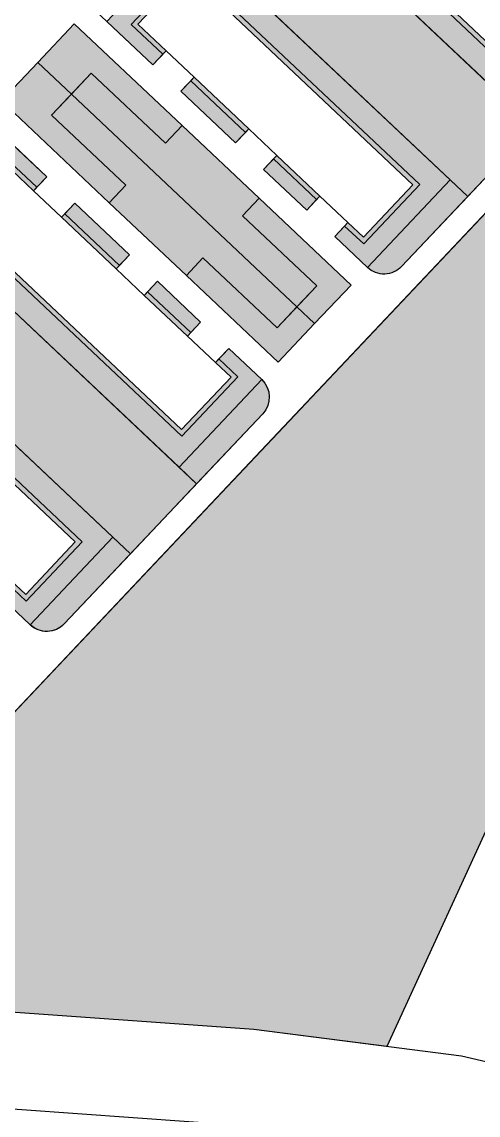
# Model space of a CAD drawing. Header units: millimetres. Extents: x 2240546 to 2245671, y 376439 to 383894.
# Drawn here: x 2243320 to 2243414.7, y 380646.7 to 380873.7 of the extents above; entities that cross this region are included whole.
import ezdxf

# ---------------------------------------------------------------- set-up
doc = ezdxf.new("R2010")
doc.units = ezdxf.units.MM
for name, color, linetype, true_color in [('благоустройство_внутридворовые_дороги', 7, 'Continuous', 0x000000), ('благоустройство_озеленение', 7, 'Continuous', 0x000000), ('благоустройство_отмостка', 7, 'Continuous', 0x000000), ('благоустройство_парковка', 7, 'Continuous', 0x000000), ('благоустройство_спорт', 7, 'Continuous', 0x000000)]:
    doc.layers.add(name, color=color, linetype=linetype, true_color=true_color)
for name, color, linetype, transparency in [('благоустройство_штриховка_озеленение', 105, 'Continuous', 0.5), ('благоустройство_штриховка_отмостка', 160, 'Continuous', 0.5), ('благоустройство_штриховка_парковка', 252, 'Continuous', 0.5), ('благоустройство_штриховка_спорт', 165, 'Continuous', 0.5)]:
    doc.layers.add(name, color=color, linetype=linetype, transparency=transparency)

msp = doc.modelspace()

# ---------------------------------------------------------------- hatches: boundary and pattern name
at = {"layer": 'благоустройство_штриховка_озеленение'}
h = msp.add_hatch(color=256, dxfattribs=at)
h.dxf.hatch_style = 1
h.paths.add_polyline_path([(2243393.083364985, 380913.5018079038), (2243395.143167079, 380915.6829123169), (2243385.633384978, 380924.6574235214), (2243368.48049403, 380906.47010949), (2243422.609046238, 380855.3882557696), (2243439.76761031, 380873.5702159967), (2243432.911509047, 380880.040412362), (2243430.854617311, 380877.8565614035), (2243434.799242104, 380874.133965131), (2243423.165732275, 380861.7988842883), (2243374.896934823, 380907.3508074426), (2243386.530444652, 380919.6858882869)])
h.paths.add_polyline_path([(2243398.901592626, 380908.0110670444), (2243400.96139472, 380910.1921714576), (2243412.322008304, 380899.4710053155), (2243410.262206209, 380897.2899009027)], flags=17)
h.paths.add_polyline_path([(2243416.08043385, 380891.7991600437), (2243418.140235944, 380893.9802644566), (2243427.093278985, 380885.5311555065), (2243425.036387248, 380883.3473045482)], flags=17)
h = msp.add_hatch(color=256, dxfattribs=at)
h.dxf.hatch_style = 1
edge = h.paths.add_edge_path()
edge.add_line((2243292.298866765, 380672.1389615147), (2243301.719471639, 380682.1214438571))
edge.add_line((2243301.719471639, 380682.1214438571), (2243280.766739256, 380690.5159991201))
edge.add_line((2243280.766739256, 380690.5159991201), (2243464.277631712, 380884.9721161057))
edge.add_line((2243464.277631712, 380884.9721161057), (2243496.457059055, 380919.0708358283))
edge.add_arc((2243500.093451101, 380915.6391230075), 4.999999999818117, 46.65871610468298, 136.658716103255, ccw=False)
edge.add_line((2243503.525163922, 380919.2755150538), (2243576.296644941, 380850.6000748867))
edge.add_arc((2243572.864932121, 380846.9636828403), 4.999999999865215, -24.81717559097177, 46.658716105598614, ccw=False)
edge.add_line((2243577.403190612, 380844.8650618973), (2243570.06014551, 380828.9857593945))
edge.add_line((2243570.06014551, 380828.9857593945), (2243566.225057793, 380832.604984032))
edge.add_line((2243566.225057793, 380832.604984032), (2243502.211958643, 380893.0150196544))
edge.add_line((2243502.211958643, 380893.0150196544), (2243491.305757834, 380868.9689498125))
edge.add_line((2243491.305757834, 380868.9689498125), (2243484.306865246, 380853.5377411869))
edge.add_line((2243484.306865246, 380853.5377411869), (2243477.119778872, 380838.0457052941))
edge.add_line((2243477.119778872, 380838.0457052941), (2243466.117130862, 380814.3290823056))
edge.add_line((2243466.117130862, 380814.3290823056), (2243533.762165869, 380750.4915392299))
edge.add_line((2243533.762165869, 380750.4915392299), (2243524.909000108, 380731.3466074778))
edge.add_line((2243524.909000108, 380731.3466074778), (2243457.313514329, 380795.1373902692))
edge.add_line((2243457.313514329, 380795.1373902692), (2243395.74694789, 380660.923618174))
edge.add_line((2243395.74694789, 380660.923618174), (2243368.141737666, 380664.4596065687))
edge.add_line((2243368.141737666, 380664.4596065687), (2243310.86894331, 380668.5329593073))
edge.add_line((2243310.86894331, 380668.5329593073), (2243292.298866765, 380672.1389615147))
h = msp.add_hatch(color=256, dxfattribs=at)
h.dxf.hatch_style = 1
h.paths.add_polyline_path([(2243343.999634178, 380902.0732460122), (2243357.696135981, 380916.6474554173), (2243426.245438273, 380851.9565429589), (2243412.518586993, 380837.4109747696)])
h = msp.add_hatch(color=256, dxfattribs=at)
h.dxf.hatch_style = 1
h.paths.add_polyline_path([(2243337.622207619, 380873.7508817434), (2243354.758181258, 380891.9202582496), (2243408.882194954, 380840.8426875839), (2243391.721136385, 380822.6606697886), (2243384.909290995, 380829.0936737809), (2243386.971228201, 380831.2727615685), (2243390.914531479, 380827.5487654585), (2243402.576047014, 380839.8893150071), (2243354.307241177, 380885.441246076), (2243342.661904885, 380873.1178178657), (2243349.212629878, 380866.9314120342), (2243347.153602057, 380864.7495766688)])
h.paths.add_polyline_path([(2243352.969880493, 380859.2567710827), (2243355.028908316, 380861.4386064478), (2243366.385715902, 380850.7134087411), (2243364.32668808, 380848.531573376)], flags=17)
h.paths.add_polyline_path([(2243370.142966517, 380843.0387677897), (2243372.201994339, 380845.220603155), (2243381.154947343, 380836.7655694408), (2243379.093010138, 380834.5864816532)], flags=17)
h = msp.add_hatch(color=256, dxfattribs=at)
h.dxf.hatch_style = 1
h.paths.add_polyline_path([(2243330.95445317, 380836.0097737074), (2243342.315066752, 380825.2886075632), (2243340.255264663, 380823.107503156), (2243328.89465108, 380833.8286692979)], flags=17)
h.paths.add_polyline_path([(2243348.133294392, 380819.7978667032), (2243357.086337431, 380811.3487577515), (2243355.029445703, 380809.1649068017), (2243346.073492304, 380817.616762297)], flags=17)
h.paths.add_polyline_path([(2243298.49669889, 380832.2658681642), (2243315.649589836, 380850.4531821937), (2243325.13622553, 380841.5005145676), (2243323.076423439, 380839.3194101571), (2243316.523503107, 380845.5034905402), (2243304.889993277, 380833.168409696), (2243353.158790729, 380787.6164865416), (2243364.792300559, 380799.9515673843), (2243360.847675765, 380803.6741636567), (2243362.904567493, 380805.8580146058), (2243369.760668767, 380799.3878182269), (2243352.602104692, 380781.2058580229)])
h = msp.add_hatch(color=256, dxfattribs=at)
h.dxf.hatch_style = 1
h.paths.add_polyline_path([(2243274.147474982, 380827.7447780484), (2243287.843976785, 380842.3189874534), (2243356.238496739, 380777.7741452011), (2243342.511645458, 380763.2285770132)])
h = msp.add_hatch(color=256, dxfattribs=at)
h.dxf.hatch_style = 1
h.paths.add_polyline_path([(2243267.622712734, 380799.529993883), (2243284.774386118, 380817.7160169238), (2243338.875253409, 380766.6602898381), (2243321.699788114, 380748.46042037), (2243314.837181678, 380754.9413618959), (2243316.899118883, 380757.1204496833), (2243320.842422161, 380753.3964535733), (2243332.503937696, 380765.7370031219), (2243284.235131859, 380811.2889341908), (2243272.589795566, 380798.9655059805), (2243279.14052056, 380792.7791001491), (2243277.081492738, 380790.5972647839)])
h.paths.add_polyline_path([(2243282.897771175, 380785.1044591975), (2243284.956798997, 380787.2862945627), (2243296.313606584, 380776.5610968562), (2243294.254578761, 380774.379261491)], flags=17)
h.paths.add_polyline_path([(2243300.070857198, 380768.8864559049), (2243302.129885021, 380771.0682912699), (2243311.082838025, 380762.6132575557), (2243309.02090082, 380760.4341697683)], flags=17)
at = {"layer": 'благоустройство_штриховка_отмостка'}
h = msp.add_hatch(color=256, dxfattribs=at)
h.dxf.hatch_style = 1
h.paths.add_polyline_path([(2243393.083364985, 380913.5018079038), (2243386.530444652, 380919.6858882869), (2243374.896934823, 380907.3508074426), (2243423.165732275, 380861.7988842883), (2243434.799242104, 380874.133965131), (2243430.854617311, 380877.8565614035), (2243430.168986732, 380877.128611084), (2243433.385848021, 380874.0928151666), (2243423.124569469, 380863.2127194479), (2243376.310328906, 380907.3919574071), (2243386.571607458, 380918.2720531272), (2243392.396764287, 380912.7747730992)])
h.paths.add_polyline_path([(2243398.901592626, 380908.0110670445), (2243410.262206209, 380897.2899009026), (2243409.575605511, 380896.5628660981), (2243398.214991928, 380907.2840322398)], flags=17)
h.paths.add_polyline_path([(2243415.384175406, 380891.0618987466), (2243416.08043385, 380891.7991600437), (2243425.036387248, 380883.3473045482), (2243424.350756669, 380882.6193542287)], flags=17)
h = msp.add_hatch(color=256, dxfattribs=at)
h.dxf.hatch_style = 1
h.paths.add_polyline_path([(2243349.212629878, 380866.9314120342), (2243342.661904885, 380873.1178178657), (2243354.307241177, 380885.441246076), (2243402.576047014, 380839.8893150071), (2243390.914531479, 380827.5487654585), (2243386.971228201, 380831.2727615685), (2243387.658540603, 380831.9991241645), (2243390.874324189, 380828.9621866725), (2243401.146249129, 380839.8322316765), (2243354.347692125, 380884.0280827073), (2243344.075767183, 380873.1580377028), (2243349.898972486, 380867.6586904892)])
h.paths.add_polyline_path([(2243372.888336946, 380845.9478816101), (2243381.842259745, 380837.4919320365), (2243381.154947343, 380836.7655694408), (2243372.201994339, 380845.220603155)], flags=17)
h.paths.add_polyline_path([(2243355.028908316, 380861.4386064478), (2243355.715250923, 380862.1658849029), (2243367.07205851, 380851.4406871963), (2243366.385715902, 380850.7134087412)], flags=17)
h = msp.add_hatch(color=256, dxfattribs=at)
h.dxf.hatch_style = 1
h.paths.add_polyline_path([(2243328.204148919, 380833.0975032722), (2243328.89465108, 380833.8286692979), (2243340.255264663, 380823.107503156), (2243339.568663974, 380822.3804683429)], flags=17)
h.paths.add_polyline_path([(2243345.37723386, 380816.8795009999), (2243346.073492304, 380817.616762297), (2243355.029445703, 380809.1649068016), (2243354.335476542, 380808.4281032183)], flags=17)
h.paths.add_polyline_path([(2243323.076423439, 380839.3194101571), (2243316.523503107, 380845.5034905402), (2243304.889993277, 380833.168409696), (2243353.158790729, 380787.6164865416), (2243364.792300559, 380799.9515673843), (2243360.847675765, 380803.6741636568), (2243360.162045186, 380802.9462133374), (2243363.383520087, 380799.9153092602), (2243353.117627923, 380789.0303217012), (2243306.303387361, 380833.2095596604), (2243316.564665913, 380844.0896553806), (2243322.387870847, 380838.5903085105)])
h = msp.add_hatch(color=256, dxfattribs=at)
h.dxf.hatch_style = 1
h.paths.add_polyline_path([(2243279.14052056, 380792.7791001491), (2243272.589795566, 380798.9655059805), (2243284.235131859, 380811.2889341908), (2243332.503937696, 380765.7370031219), (2243320.842422161, 380753.3964535733), (2243316.899118883, 380757.1204496833), (2243317.586431284, 380757.8468122793), (2243320.802214871, 380754.8098747873), (2243331.074139811, 380765.6799197915), (2243284.275582806, 380809.8757708222), (2243274.003657862, 380799.0057258203), (2243279.828814327, 380793.5084461372)])
h.paths.add_polyline_path([(2243284.956798997, 380787.2862945627), (2243285.643141604, 380788.0135730178), (2243297.007654469, 380777.2965401582), (2243296.313606584, 380776.5610968562)], flags=17)
h.paths.add_polyline_path([(2243302.129885021, 380771.0682912699), (2243302.816227628, 380771.7955697249), (2243311.758271728, 380763.3270665556), (2243311.082838025, 380762.6132575557)], flags=17)
at = {"layer": 'благоустройство_штриховка_парковка'}
h = msp.add_hatch(color=256, dxfattribs=at)
h.dxf.hatch_style = 1
edge = h.paths.add_edge_path()
edge.add_line((2243404.293604637, 380951.0832894097), (2243400.377983847, 380954.7811425954))
edge.add_arc((2243403.826066714, 380958.4228050767), 5.015075381880311, 133.4359748721973, 226.5640251278027, ccw=False)
edge.add_line((2243400.377983847, 380962.064467558), (2243413.851793372, 380976.4017139768))
edge.add_line((2243413.851793372, 380976.4017139768), (2243421.434142166, 380969.2461479001))
edge.add_line((2243421.434142166, 380969.2461479001), (2243404.293604637, 380951.0832894097))
edge = h.paths.add_edge_path()
edge.add_line((2243461.729354415, 380896.8418344738), (2243478.8891365, 380915.0250853306))
edge.add_line((2243478.8891365, 380915.0250853306), (2243482.525528525, 380911.5933725298))
edge.add_line((2243482.525528525, 380911.5933725298), (2243468.797459266, 380897.0465137169))
edge.add_arc((2243465.161067219, 380900.4782265367), 5.000000000154956, 226.6587163787456, 316.65871612248884, ccw=False)
edge = h.paths.add_edge_path()
edge.add_line((2243422.609046238, 380855.3882557695), (2243439.767610324, 380873.5702159829))
edge.add_arc((2243436.335897489, 380869.9338239502), 4.999999999505014, -43.34128388580609, 46.65871588159149, ccw=False)
edge.add_line((2243439.972289536, 380866.5021111303), (2243426.245438273, 380851.9565429588))
edge.add_line((2243426.245438273, 380851.9565429588), (2243422.609046238, 380855.3882557695))
edge = h.paths.add_edge_path()
edge.add_line((2243357.696135981, 380916.6474554171), (2243371.385493306, 380931.2140625087))
edge.add_arc((2243375.029037727, 380927.7899445122), 4.999999999486873, 46.658716098273715, 136.7782641826004, ccw=False)
edge.add_line((2243378.460750547, 380931.4263365577), (2243382.31261599, 380927.791278551))
edge.add_line((2243382.31261599, 380927.791278551), (2243365.154051905, 380909.6093183391))
edge.add_line((2243365.154051905, 380909.6093183391), (2243357.696135981, 380916.6474554171))
edge = h.paths.add_edge_path()
edge.add_line((2243343.999634178, 380902.073246012), (2243351.427200621, 380895.0637501533))
edge.add_line((2243351.427200621, 380895.0637501533), (2243334.286677062, 380876.9009064672))
edge.add_line((2243334.286677062, 380876.9009064672), (2243330.525786866, 380880.4526344157))
edge.add_arc((2243333.958790141, 380884.0878082097), 5.000000000323319, 136.7782641794499, 226.6383800163195, ccw=False)
edge.add_line((2243330.315245721, 380887.5119262069), (2243343.999634178, 380902.073246012))
edge = h.paths.add_edge_path()
edge.add_line((2243391.721136385, 380822.6606697884), (2243408.882194954, 380840.8426875838))
edge.add_line((2243408.882194954, 380840.8426875838), (2243412.518586993, 380837.4109747697))
edge.add_line((2243412.518586993, 380837.4109747697), (2243398.790568781, 380822.8641700484))
edge.add_arc((2243395.15413966, 380826.2958435824), 4.999999999812039, 226.638380020199, 316.6593351103561, ccw=False)
edge = h.paths.add_edge_path()
edge.add_arc((2243366.328955947, 380795.7514261803), 4.999999999253488, -43.341283889953615, 46.65871609164623, ccw=False)
edge.add_line((2243369.965347993, 380792.3197133603), (2243356.238496739, 380777.7741452013))
edge.add_line((2243356.238496739, 380777.7741452013), (2243352.602104692, 380781.2058580228))
edge.add_line((2243352.602104692, 380781.2058580228), (2243369.760668768, 380799.3878182254))
edge = h.paths.add_edge_path()
edge.add_line((2243287.843976785, 380842.3189874535), (2243301.533364656, 380856.8856270468))
edge.add_arc((2243305.176878531, 380853.4614765483), 4.999999999446987, 46.658716100562685, 136.7777530750383, ccw=False)
edge.add_line((2243308.608591352, 380857.097868594), (2243312.305674444, 380853.608880804))
edge.add_line((2243312.305674444, 380853.608880804), (2243295.147110359, 380835.4269205924))
edge.add_line((2243295.147110359, 380835.4269205924), (2243287.843976785, 380842.3189874535))
edge = h.paths.add_edge_path()
edge.add_line((2243264.264038333, 380802.7018753035), (2243260.645969201, 380806.1187251942))
edge.add_arc((2243264.078972475, 380809.753898988), 4.999999999194873, 136.6874933136208, 226.6383800261262, ccw=False)
edge.add_line((2243260.440857286, 380813.1837849719), (2243274.147474982, 380827.7447780485))
edge.add_line((2243274.147474982, 380827.7447780485), (2243281.420259075, 380820.8813524066))
edge.add_line((2243281.420259075, 380820.8813524066), (2243264.264038333, 380802.7018753035))
edge = h.paths.add_edge_path()
edge.add_line((2243321.699787898, 380748.4604201406), (2243338.875253409, 380766.6602898381))
edge.add_line((2243338.875253409, 380766.6602898381), (2243342.511645458, 380763.2285770132))
edge.add_line((2243342.511645458, 380763.2285770132), (2243328.767892987, 380748.6650995899))
edge.add_arc((2243325.131500702, 380752.0968129488), 5.000000542854925, 226.6587222326264, 316.65871349777035, ccw=False)
edge = h.paths.add_edge_path()
edge.add_line((2243299.753727259, 380725.205420517), (2243277.83259455, 380701.9768356095))
edge.add_arc((2243281.264307369, 380705.6132276573), 4.999999999602799, 226.6587161321089, 316.6587161197966)
edge.add_line((2243284.900699416, 380702.1815148376), (2243299.958406481, 380718.1373156532))
edge.add_arc((2243296.322014434, 380721.5690284738), 5.00000000003693, 316.6587161083726, 406.6587160489153)
edge = h.paths.add_edge_path()
edge.add_line((2243225.140168813, 380761.2445228457), (2243222.087945858, 380758.010254753))
edge.add_line((2243222.087945858, 380758.010254753), (2243218.780924858, 380761.3346164114))
edge.add_arc((2243222.060687181, 380765.1448043329), 5.027362418767105, 136.8183629366926, 229.2785401982151, ccw=False)
edge.add_line((2243218.394794919, 380768.5850960084), (2243231.626257839, 380782.6198442365))
edge.add_arc((2243235.264373029, 380779.1899582519), 5.000000000265772, 46.658716110634316, 136.687493315603, ccw=False)
edge.add_line((2243238.69608585, 380782.8263502989), (2243242.298732917, 380779.4264830772))
edge.add_line((2243242.298732917, 380779.4264830772), (2243225.140168813, 380761.2445228457))
h = msp.add_hatch(color=256, dxfattribs=at)
h.dxf.hatch_style = 1
h.paths.add_polyline_path([(2243323.28715549, 380865.2453353729), (2243330.854964025, 380873.2645141918), (2243353.228701882, 380852.1350937869), (2243349.798123092, 380848.4976303451), (2243334.396224644, 380863.0429508206), (2243330.263832298, 380858.661350219)])
h.paths.add_polyline_path([(2243369.223470133, 380837.0298760169), (2243388.290713589, 380819.0230590287), (2243380.742149823, 380811.0242728036), (2243377.078072866, 380814.4821122523), (2243381.194789787, 380818.8470921053), (2243365.792891344, 380833.3924125751)])
h = msp.add_hatch(color=256, dxfattribs=at)
h.dxf.hatch_style = 1
h.paths.add_polyline_path([(2243323.28715549, 380865.2453353729), (2243330.263832298, 380858.6613502189), (2243326.147138448, 380854.2963948277), (2243341.554195843, 380839.7565444153), (2243338.12361765, 380836.1190816056), (2243315.737387266, 380857.2452728517)])
h.paths.add_polyline_path([(2243354.123743433, 380821.019544459), (2243357.554321626, 380824.6570072686), (2243372.961379016, 380810.1171568617), (2243377.078072866, 380814.4821122524), (2243380.742149823, 380811.0242728034), (2243373.192381599, 380803.0242102827)])
at = {"layer": 'благоустройство_штриховка_спорт'}
h = msp.add_hatch(color=256, dxfattribs=at)
h.dxf.hatch_style = 1
h.paths.add_polyline_path([(2243330.263832298, 380858.6613502188), (2243334.396224644, 380863.0429508205), (2243349.798123092, 380848.4976303451), (2243353.228701882, 380852.1350937869), (2243369.223470133, 380837.029876017), (2243365.792891344, 380833.3924125752), (2243381.194789787, 380818.8470921055), (2243377.078072866, 380814.4821122524)])
h = msp.add_hatch(color=256, dxfattribs=at)
h.dxf.hatch_style = 1
h.paths.add_polyline_path([(2243338.12361765, 380836.1190816055), (2243341.554195843, 380839.7565444153), (2243326.147138448, 380854.2963948276), (2243330.263832298, 380858.6613502188), (2243377.078072866, 380814.4821122523), (2243372.961379016, 380810.1171568618), (2243357.554321626, 380824.6570072686), (2243354.123743433, 380821.0195444591)])

# ---------------------------------------------------------------- linework, layer by layer
at = {"layer": 'благоустройство_внутридворовые_дороги'}
for points in [[(2242810.307511633, 381037.9312117086), (2242860.829164477, 380982.8647824143), (2242951.299820975, 380896.4526296777), (2243009.960733708, 380840.9357298462), (2243079.86967088, 380771.4856681855), (2243117.235255881, 380734.3653472756), (2243145.076745406, 380711.6520482289), (2243170.031261335, 380696.2370093272), (2243226.954311509, 380672.8025368308), (2243288.719792251, 380652.2518108652), (2243308.353009532, 380648.6613779099), (2243366.160202312, 380644.5500177141), (2243407.668170373, 380639.2332064254), (2243427.171481918, 380634.6630389206), (2243485.126514259, 380617.9850760701), (2243553.218995299, 380593.5047756049), (2243672.127062101, 380545.6012396652), (2243800.294384546, 380495.1283793362), (2243850.175151, 380476.1955028139, -0.2795923681100661), (2243882.087317172, 380435.3114695699), (2243919.202994312, 380120.9123357107)], [(2243280.766739256, 380690.5159991201), (2243368.43971948, 380783.418099212), (2243496.457059055, 380919.0708358283, -0.4142135623721771)], [(2243398.790531707, 380822.8641307625, -0.4143175233232267), (2243391.721136385, 380822.6606697886), (2243384.909290995, 380829.0936737809), (2243387.658540603, 380831.9991241645), (2243381.842259745, 380837.4919320368), (2243379.093010138, 380834.5864816532), (2243370.142966517, 380843.0387677897), (2243372.888336946, 380845.9478816101), (2243367.07205851, 380851.4406871963), (2243364.32668808, 380848.531573376), (2243352.969880493, 380859.2567710827), (2243355.715250923, 380862.1658849029), (2243349.898972486, 380867.6586904892), (2243347.153602056, 380864.7495766691), (2243330.525786866, 380880.4526344157, -0.4134986620751528)], [(2243432.911509047, 380880.040412362), (2243439.76761031, 380873.5702159967, -0.4142135623044687), (2243439.972289536, 380866.5021111303), (2243398.790531707, 380822.8641307625)], [(2243369.760668767, 380799.3878182269, -0.4142135623205581), (2243369.965347993, 380792.3197133603), (2243328.767892987, 380748.6650995899, -0.414317523341908), (2243321.698497665, 380748.4616386167), (2243314.837181678, 380754.9413618959)]]:
    msp.add_lwpolyline(points, format="xyb", dxfattribs=at)
for points in [[(2243372.961379016, 380810.1171568618), (2243357.554321626, 380824.6570072686), (2243354.123743433, 380821.0195444593), (2243338.12361765, 380836.1190816055), (2243341.554195843, 380839.7565444153), (2243326.147138448, 380854.2963948276), (2243334.396224644, 380863.0429508205), (2243349.798123092, 380848.4976303451), (2243353.228701883, 380852.1350937879), (2243369.223470134, 380837.0298760176), (2243365.792891344, 380833.3924125752), (2243381.195615894, 380818.8479680317), (2243372.961379016, 380810.1171568618)], [(2243308.608591352, 380857.097868594), (2243325.13622553, 380841.5005145676), (2243322.389822741, 380838.5923753525), (2243328.208050382, 380833.1016344932), (2243330.95445317, 380836.0097737074), (2243342.315066752, 380825.2886075632), (2243339.568663965, 380822.3804683515), (2243345.37723386, 380816.8795009999), (2243348.133294392, 380819.7978667032), (2243357.086337431, 380811.3487577515), (2243354.335476546, 380808.4281032151), (2243360.162045186, 380802.9462133374), (2243362.904567493, 380805.8580146058), (2243369.760668767, 380799.3878182269)], [(2243478.344322255, 380640.7484856094), (2243432.221626506, 380654.021407309), (2243411.229577099, 380658.9404274374), (2243368.141737666, 380664.4596065687), (2243310.86894331, 380668.5329593073)]]:
    msp.add_lwpolyline(points, dxfattribs=at)
at = {"layer": 'благоустройство_озеленение'}
for points in [[(2243393.083364985, 380913.5018079038), (2243395.143167079, 380915.6829123169), (2243385.633384978, 380924.6574235214), (2243368.48049403, 380906.47010949), (2243422.609046238, 380855.3882557696), (2243439.76761031, 380873.5702159967), (2243432.911509047, 380880.040412362), (2243430.854617311, 380877.8565614035), (2243434.799242104, 380874.133965131), (2243423.165732275, 380861.7988842883), (2243374.896934823, 380907.3508074426), (2243386.530444652, 380919.6858882869)], [(2243343.999634178, 380902.0732460122), (2243357.696135981, 380916.6474554173), (2243426.245438273, 380851.9565429589), (2243412.518586993, 380837.4109747696)], [(2243337.622207619, 380873.7508817434), (2243354.758181258, 380891.9202582496), (2243408.882194954, 380840.8426875839), (2243391.721136385, 380822.6606697886), (2243384.909290995, 380829.0936737809), (2243386.971228201, 380831.2727615685), (2243390.914531479, 380827.5487654585), (2243402.576047014, 380839.8893150071), (2243354.307241177, 380885.441246076), (2243342.661904885, 380873.1178178657), (2243349.212629878, 380866.9314120342), (2243347.153602057, 380864.7495766688)], [(2243352.969880493, 380859.2567710827), (2243355.028908316, 380861.4386064478), (2243366.385715902, 380850.7134087411), (2243364.32668808, 380848.531573376)], [(2243298.49669889, 380832.2658681642), (2243315.649589836, 380850.4531821937), (2243325.13622553, 380841.5005145676), (2243323.076423439, 380839.3194101571), (2243316.523503107, 380845.5034905402), (2243304.889993277, 380833.168409696), (2243353.158790729, 380787.6164865416), (2243364.792300559, 380799.9515673843), (2243360.847675765, 380803.6741636567), (2243362.904567493, 380805.8580146058), (2243369.760668767, 380799.3878182269), (2243352.602104692, 380781.2058580229)], [(2243370.142966517, 380843.0387677897), (2243372.201994339, 380845.220603155), (2243381.154947343, 380836.7655694408), (2243379.093010138, 380834.5864816532)], [(2243274.147474982, 380827.7447780484), (2243287.843976785, 380842.3189874534), (2243356.238496739, 380777.7741452011), (2243342.511645458, 380763.2285770132)], [(2243330.95445317, 380836.0097737074), (2243342.315066752, 380825.2886075632), (2243340.255264663, 380823.107503156), (2243328.89465108, 380833.8286692979)], [(2243348.133294392, 380819.7978667032), (2243357.086337431, 380811.3487577515), (2243355.029445703, 380809.1649068017), (2243346.073492304, 380817.616762297)], [(2243267.622712734, 380799.529993883), (2243284.774386118, 380817.7160169238), (2243338.875253409, 380766.6602898381), (2243321.699788114, 380748.46042037), (2243314.837181678, 380754.9413618959), (2243316.899118883, 380757.1204496833), (2243320.842422161, 380753.3964535733), (2243332.503937696, 380765.7370031219), (2243284.235131859, 380811.2889341908), (2243272.589795566, 380798.9655059805), (2243279.14052056, 380792.7791001491), (2243277.081492738, 380790.5972647839)]]:
    msp.add_lwpolyline(points, close=True, dxfattribs=at)
msp.add_lwpolyline([(2243292.298866765, 380672.1389615147), (2243301.719471639, 380682.1214438571), (2243280.766739256, 380690.5159991201), (2243464.277631712, 380884.9721161057), (2243496.457059055, 380919.0708358283, -0.4142135623706152), (2243503.525163922, 380919.2755150538), (2243576.296644941, 380850.6000748867, -0.3223932855922593), (2243577.403190612, 380844.8650618973), (2243570.06014551, 380828.9857593945), (2243566.225057793, 380832.604984032), (2243502.211958643, 380893.0150196544), (2243491.305757834, 380868.9689498125), (2243484.306865246, 380853.5377411869), (2243477.119778872, 380838.0457052941), (2243466.117130862, 380814.3290823056), (2243533.762165869, 380750.4915392299), (2243524.909000108, 380731.3466074778), (2243457.313514329, 380795.1373902692), (2243395.74694789, 380660.923618174), (2243368.141737666, 380664.4596065687), (2243310.86894331, 380668.5329593073)], format="xyb", close=True, dxfattribs=at)
at = {"layer": 'благоустройство_отмостка'}
for points in [[(2243393.083364985, 380913.5018079038), (2243386.530444652, 380919.6858882869), (2243374.896934823, 380907.3508074426), (2243423.165732275, 380861.7988842883), (2243434.799242104, 380874.133965131), (2243430.854617311, 380877.8565614035), (2243430.168986732, 380877.128611084), (2243433.385848021, 380874.0928151666), (2243423.124569469, 380863.2127194479), (2243376.310328906, 380907.3919574071), (2243386.571607458, 380918.2720531272), (2243392.396764287, 380912.7747730992)], [(2243349.212629878, 380866.9314120342), (2243342.661904885, 380873.1178178657), (2243354.307241177, 380885.441246076), (2243402.576047014, 380839.8893150071), (2243390.914531479, 380827.5487654585), (2243386.971228201, 380831.2727615685), (2243387.658540603, 380831.9991241645), (2243390.874324189, 380828.9621866725), (2243401.146249129, 380839.8322316765), (2243354.347692125, 380884.0280827073), (2243344.075767183, 380873.1580377028), (2243349.898972486, 380867.6586904892)], [(2243355.028908316, 380861.4386064478), (2243355.715250923, 380862.1658849029), (2243367.07205851, 380851.4406871963), (2243366.385715902, 380850.7134087412)], [(2243323.076423439, 380839.3194101571), (2243316.523503107, 380845.5034905402), (2243304.889993277, 380833.168409696), (2243353.158790729, 380787.6164865416), (2243364.792300559, 380799.9515673843), (2243360.847675765, 380803.6741636568), (2243360.162045186, 380802.9462133374), (2243363.383520087, 380799.9153092602), (2243353.117627923, 380789.0303217012), (2243306.303387361, 380833.2095596604), (2243316.564665913, 380844.0896553806), (2243322.387870847, 380838.5903085105)], [(2243372.888336946, 380845.9478816101), (2243381.842259745, 380837.4919320365), (2243381.154947343, 380836.7655694408), (2243372.201994339, 380845.220603155)], [(2243328.204148919, 380833.0975032722), (2243328.89465108, 380833.8286692979), (2243340.255264663, 380823.107503156), (2243339.568663974, 380822.3804683429)], [(2243345.37723386, 380816.8795009999), (2243346.073492304, 380817.616762297), (2243355.029445703, 380809.1649068016), (2243354.335476542, 380808.4281032183)], [(2243279.14052056, 380792.7791001491), (2243272.589795566, 380798.9655059805), (2243284.235131859, 380811.2889341908), (2243332.503937696, 380765.7370031219), (2243320.842422161, 380753.3964535733), (2243316.899118883, 380757.1204496833), (2243317.586431284, 380757.8468122793), (2243320.802214871, 380754.8098747873), (2243331.074139811, 380765.6799197915), (2243284.275582806, 380809.8757708222), (2243274.003657862, 380799.0057258203), (2243279.828814327, 380793.5084461372)]]:
    msp.add_lwpolyline(points, close=True, dxfattribs=at)
at = {"layer": 'благоустройство_парковка'}
for points in [[(2243323.28715549, 380865.2453353729), (2243330.854964025, 380873.2645141918), (2243353.228701882, 380852.1350937869), (2243349.798123092, 380848.4976303451), (2243334.396224644, 380863.0429508206), (2243330.263832298, 380858.661350219)], [(2243323.28715549, 380865.2453353729), (2243330.263832298, 380858.6613502189), (2243326.147138448, 380854.2963948277), (2243341.554195843, 380839.7565444153), (2243338.12361765, 380836.1190816056), (2243315.737387266, 380857.2452728517)], [(2243369.223470133, 380837.0298760169), (2243388.290713589, 380819.0230590287), (2243380.742149823, 380811.0242728036), (2243377.078072866, 380814.4821122523), (2243381.194789787, 380818.8470921053), (2243365.792891344, 380833.3924125751)], [(2243354.123743433, 380821.019544459), (2243357.554321626, 380824.6570072686), (2243372.961379016, 380810.1171568617), (2243377.078072866, 380814.4821122524), (2243380.742149823, 380811.0242728034), (2243373.192381599, 380803.0242102827)]]:
    msp.add_lwpolyline(points, close=True, dxfattribs=at)
for points in [[(2243391.721136385, 380822.6606697884), (2243408.882194954, 380840.8426875838), (2243412.518586993, 380837.4109747697), (2243398.790568781, 380822.8641700484, -0.4143206878270397)], [(2243369.760668768, 380799.3878182254, -0.4142135622788945), (2243369.965347993, 380792.3197133603), (2243356.238496739, 380777.7741452013), (2243352.602104692, 380781.2058580228)], [(2243321.699787898, 380748.4604201406), (2243338.875253409, 380766.6602898381), (2243342.511645458, 380763.2285770132), (2243328.767892987, 380748.6650995899, -0.4142135177209391)]]:
    msp.add_lwpolyline(points, format="xyb", close=True, dxfattribs=at)
at = {"layer": 'благоустройство_спорт'}
for points in [[(2243330.263832298, 380858.6613502188), (2243334.396224644, 380863.0429508205), (2243349.798123092, 380848.4976303451), (2243353.228701882, 380852.1350937869), (2243369.223470133, 380837.029876017), (2243365.792891344, 380833.3924125752), (2243381.194789787, 380818.8470921055), (2243377.078072866, 380814.4821122524)], [(2243338.12361765, 380836.1190816055), (2243341.554195843, 380839.7565444153), (2243326.147138448, 380854.2963948276), (2243330.263832298, 380858.6613502188), (2243377.078072866, 380814.4821122523), (2243372.961379016, 380810.1171568618), (2243357.554321626, 380824.6570072686), (2243354.123743433, 380821.0195444591)]]:
    msp.add_lwpolyline(points, close=True, dxfattribs=at)

doc.saveas('drawing.dxf')
